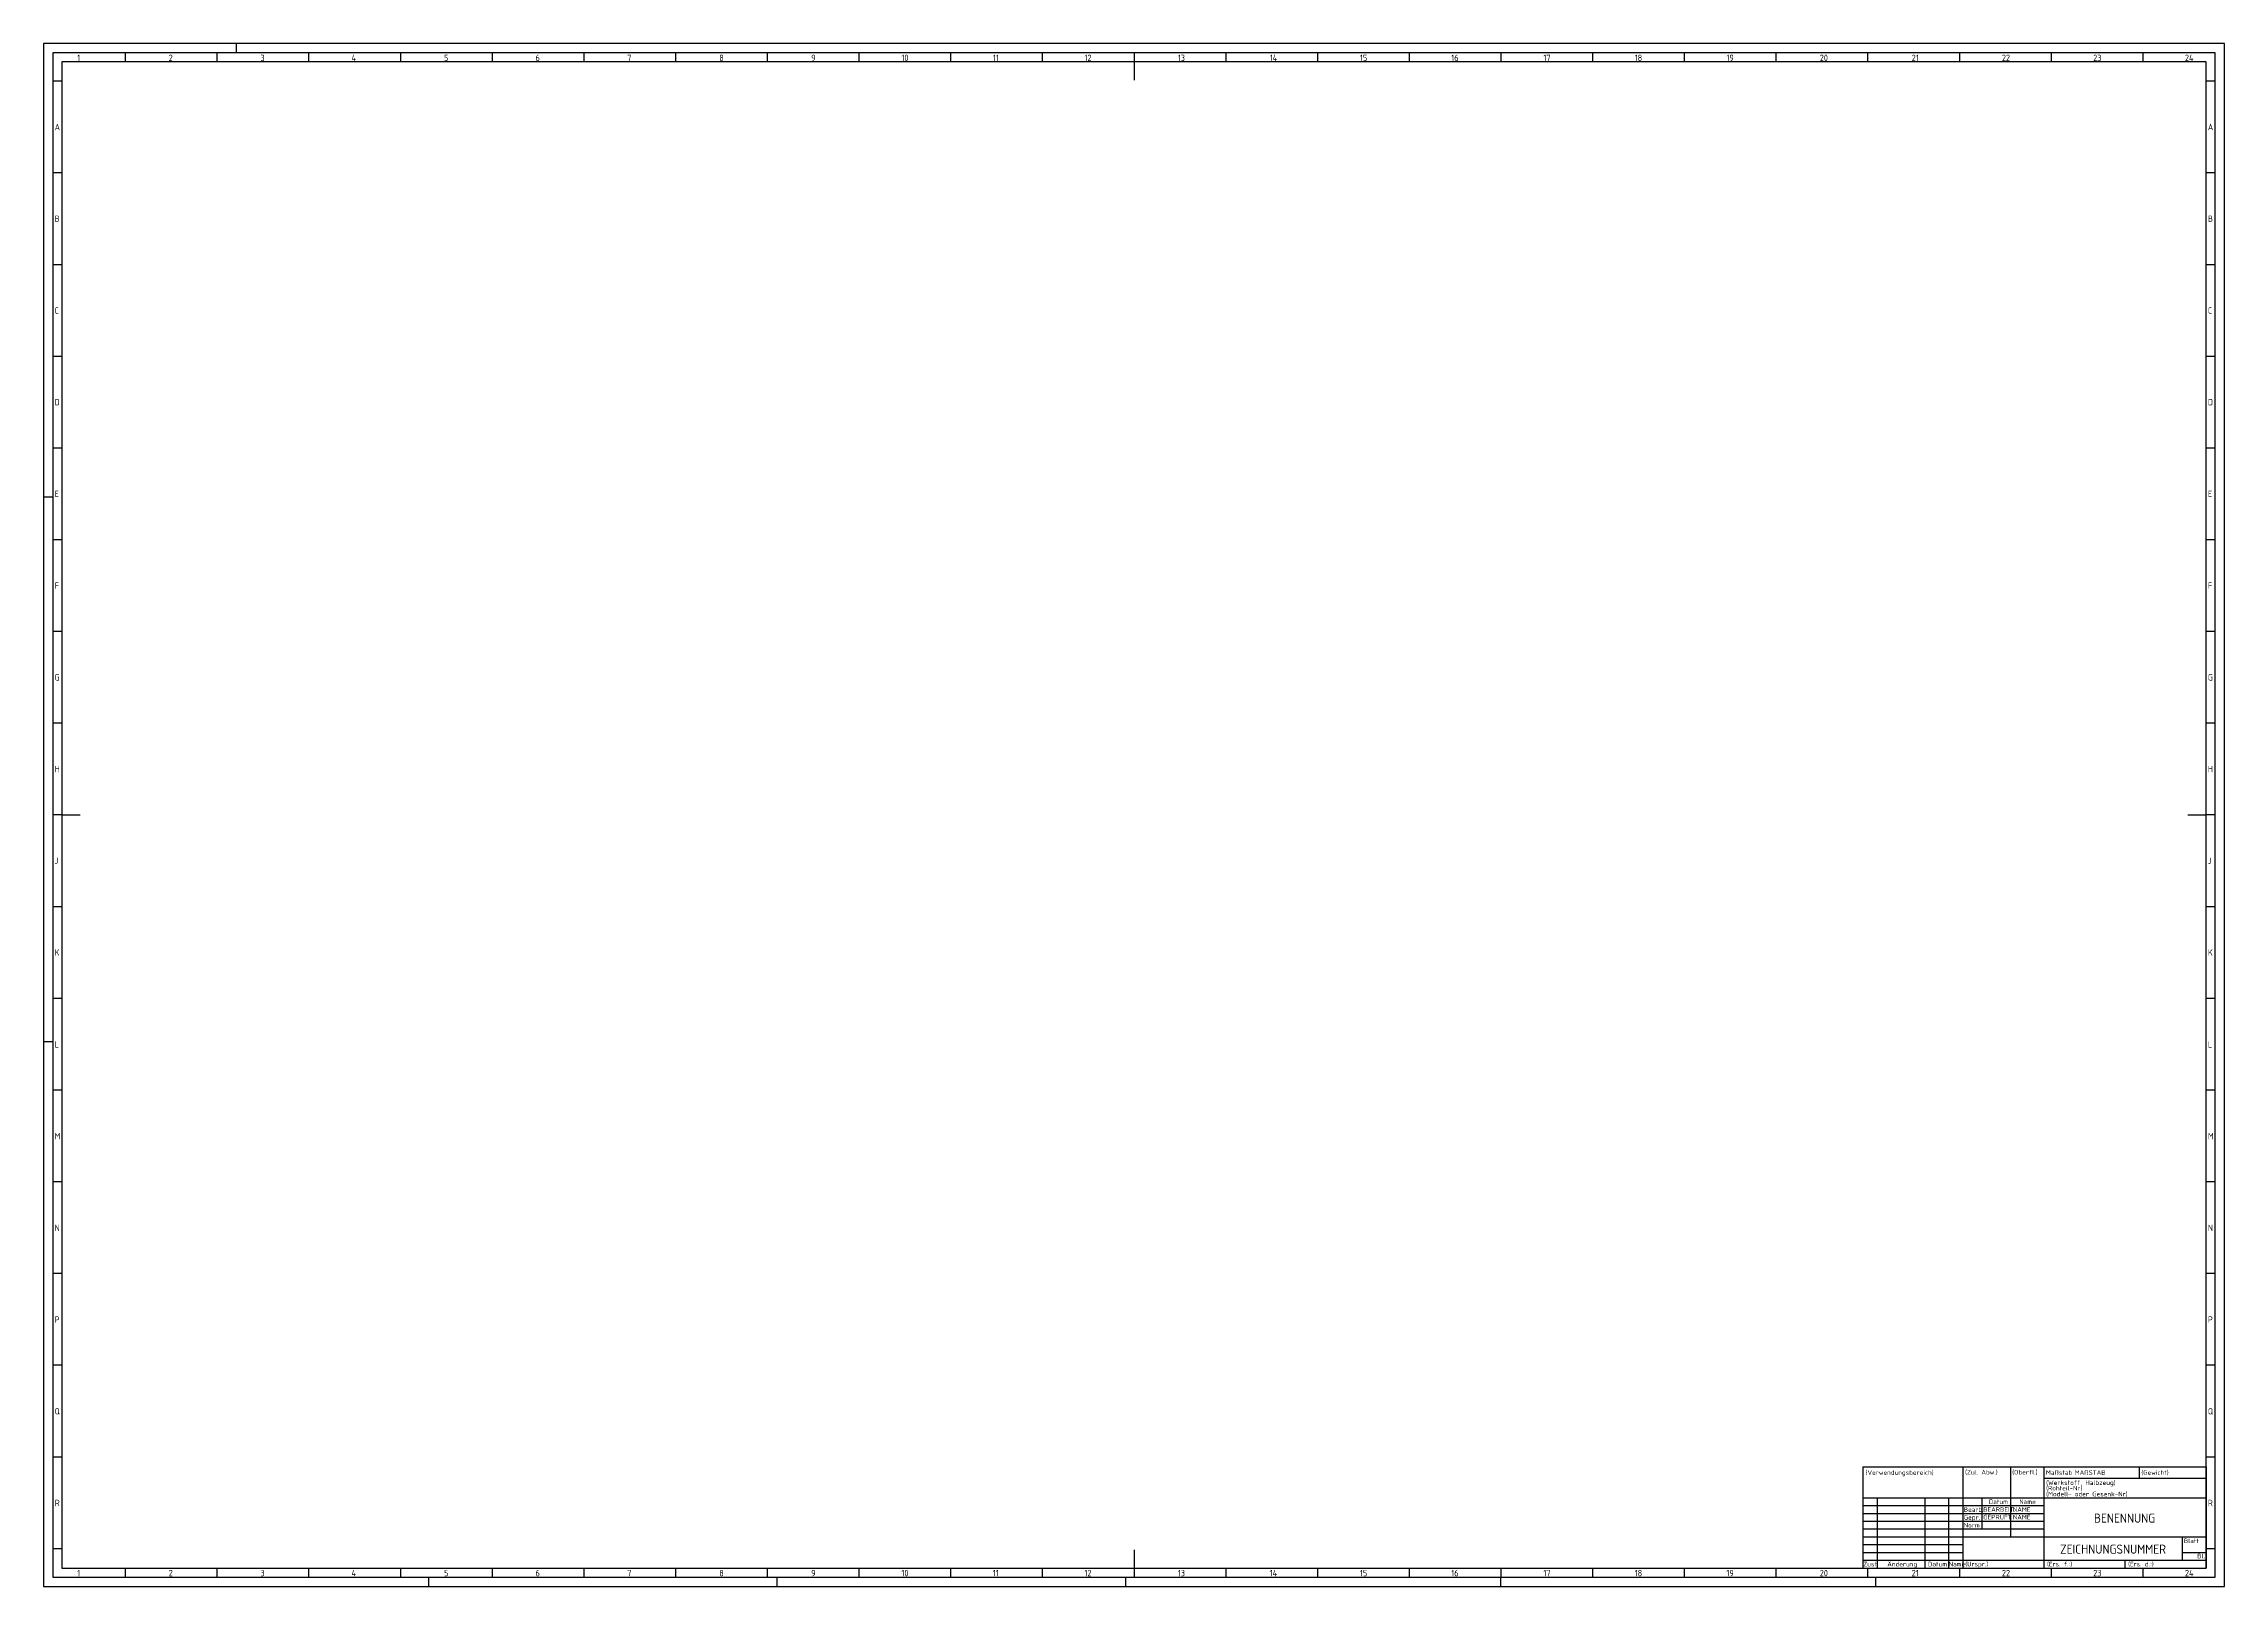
# Model space of a CAD drawing. Header units: millimetres. Extents: x 0 to 1189, y 0 to 841.
import ezdxf
from ezdxf.enums import TextEntityAlignment as Align

# ---------------------------------------------------------------- set-up
doc = ezdxf.new("R2010")
doc.units = ezdxf.units.MM
for name, color, linetype in [('025', 1, 'Continuous'), ('035', 5, 'Continuous'), ('05', 6, 'Continuous'), ('07', 7, 'Continuous')]:
    doc.layers.add(name, color=color, linetype=linetype)
doc.styles.add('ISO Proportional', font='isocp.shx')

msp = doc.modelspace()

# ---------------------------------------------------------------- linework, layer by layer
at = {"layer": '035'}
for p, q in [((1189, 841), (0, 841)), ((0, 841), (0, 0)), ((44.5, 836), (44.5, 831)), ((94.5, 836), (94.5, 831)), ((105, 841), (105, 836)), ((144.5, 836), (144.5, 831)), ((194.5, 836), (194.5, 831)), ((244.5, 836), (244.5, 831)), ((294.5, 836), (294.5, 831)), ((344.5, 836), (344.5, 831)), ((394.5, 836), (394.5, 831)), ((444.5, 836), (444.5, 831)), ((494.5, 836), (494.5, 831)), ((544.5, 836), (544.5, 831)), ((594.5, 836), (594.5, 831)), ((644.5, 836), (644.5, 831)), ((694.5, 836), (694.5, 831)), ((744.5, 836), (744.5, 831)), ((794.5, 836), (794.5, 831)), ((844.5, 836), (844.5, 831)), ((894.5, 836), (894.5, 831)), ((944.5, 836), (944.5, 831)), ((994.5, 836), (994.5, 831)), ((1044.5, 836), (1044.5, 831)), ((1094.5, 836), (1094.5, 831)), ((1144.5, 836), (1144.5, 831)), ((1189, 0), (1189, 841)), ((10, 820.5), (5, 820.5)), ((1184, 820.5), (1179, 820.5)), ((10, 770.5), (5, 770.5)), ((1184, 770.5), (1179, 770.5)), ((10, 720.5), (5, 720.5)), ((1184, 720.5), (1179, 720.5)), ((10, 670.5), (5, 670.5)), ((1184, 670.5), (1179, 670.5)), ((10, 620.5), (5, 620.5)), ((1184, 620.5), (1179, 620.5)), ((0, 594), (5, 594)), ((10, 570.5), (5, 570.5)), ((1184, 570.5), (1179, 570.5)), ((10, 520.5), (5, 520.5)), ((1184, 520.5), (1179, 520.5)), ((10, 470.5), (5, 470.5)), ((1184, 470.5), (1179, 470.5)), ((10, 420.5), (5, 420.5)), ((1184, 420.5), (1179, 420.5)), ((1184, 420.5), (1179, 420.5)), ((10, 370.5), (5, 370.5)), ((1184, 370.5), (1179, 370.5)), ((10, 320.5), (5, 320.5)), ((1184, 320.5), (1179, 320.5)), ((0, 297), (5, 297)), ((10, 270.5), (5, 270.5)), ((1184, 270.5), (1179, 270.5)), ((1184, 270.5), (1179, 270.5)), ((10, 220.5), (5, 220.5)), ((1184, 220.5), (1179, 220.5)), ((10, 170.5), (5, 170.5)), ((1184, 170.5), (1179, 170.5)), ((10, 120.5), (5, 120.5)), ((1184, 120.5), (1179, 120.5)), ((10, 70.5), (5, 70.5)), ((1072.4, 65.2), (1072.4, 27)), ((1142.6, 65.2), (1142.6, 58.9)), ((1184, 70.5), (1179, 70.5)), ((999.6, 48.2), (999.6, 10)), ((1025.6, 48.2), (1025.6, 10)), ((1038.6, 48.2), (1038.6, 10)), ((1056.8, 48.2), (1056.8, 31.3)), ((1090.6, 58.9), (1179, 58.9)), ((991.8, 44), (1090.6, 44)), ((991.8, 39.8), (1090.6, 39.8)), ((991.8, 35.5), (1090.6, 35.5)), ((991.8, 31.3), (1090.6, 31.3)), ((991.8, 27), (1046.4, 27)), ((10, 20.4), (5.1, 20.4)), ((991.8, 22.8), (1046.4, 22.8)), ((991.8, 18.5), (1046.4, 18.5)), ((991.8, 14.2), (1179, 14.2)), ((1134.8, 14.2), (1134.8, 10)), ((1166, 18.5), (1179, 18.5)), ((1184, 20.4), (1179, 20.4)), ((0, 0), (1189, 0)), ((44.5, 10), (44.5, 5)), ((94.5, 10), (94.5, 5)), ((144.5, 10), (144.5, 5)), ((194.5, 10), (194.5, 5)), ((210, 0), (210, 5)), ((244.5, 10), (244.5, 5)), ((294.5, 10), (294.5, 5)), ((344.5, 10), (344.5, 5)), ((394.5, 10), (394.5, 5)), ((400, 0), (400, 5)), ((444.5, 10), (444.5, 5)), ((494.5, 10), (494.5, 5)), ((544.5, 10), (544.5, 5)), ((590, 0), (590, 5)), ((594.5, 10), (594.5, 5)), ((644.5, 10), (644.5, 5)), ((694.5, 10), (694.5, 5)), ((744.5, 10), (744.5, 5)), ((744.5, 10), (744.5, 5)), ((794.5, 10), (794.5, 5)), ((794.5, 0), (794.5, 5)), ((844.5, 10), (844.5, 5)), ((894.5, 10), (894.5, 5)), ((944.5, 10), (944.5, 5)), ((994.5, 10), (994.5, 5)), ((999, 0), (999, 5)), ((1044.5, 10), (1044.5, 5)), ((1094.5, 10), (1094.5, 5)), ((1144.5, 10), (1144.5, 5))]:
    msp.add_line(p, q, dxfattribs=at)
msp.add_lwpolyline([(10, 10), (1179, 10), (1179, 831), (10, 831)], close=True, dxfattribs=at)
at = {"layer": '07'}
for p, q in [((594.5, 831), (594.5, 821)), ((10, 420.5), (20, 420.5)), ((1169, 420.5), (1179, 420.5)), ((991.8, 65.2), (1179, 65.2)), ((991.8, 65.2), (991.8, 10)), ((1046.4, 65.2), (1046.4, 10)), ((1090.6, 65.2), (1090.6, 10)), ((1179, 65.2), (1179, 10)), ((991.8, 48.2), (1179, 48.2)), ((1046.4, 27), (1179, 27)), ((1166, 27), (1166, 14.2)), ((594.5, 20), (594.5, 10)), ((991.8, 10), (1179, 10))]:
    msp.add_line(p, q, dxfattribs=at)
msp.add_lwpolyline([(5, 5), (1184, 5), (1184, 836), (5, 836)], close=True, dxfattribs=at)

# ---------------------------------------------------------------- texts
at = {"layer": '025', "style": 'ISO Proportional'}
for s, p in [('(Verwendungsbereich)', (993.4, 60.8)), ('Maßstab', (1091.7, 60.8)), ('(Gewicht)', (1143.7, 60.8)), ('(Werkstoff, Halbzeug)', (1091.8, 55.3)), ('(Rohteil-Nr)', (1091.8, 52.3)), ('(Modell- oder Gesenk-Nr)', (1091.8, 49.1)), ('Bearb.', (1046.9, 40.6)), ('Gepr.', (1046.9, 36.4)), ('Datum', (1060.6, 44.9)), ('Name', (1077.2, 44.9)), ('Norm', (1046.9, 32.1)), ('Blatt', (1166.9, 23.6)), ('Zust.', (992.1, 10.9)), ('Änderung', (1005.2, 10.9)), ('Datum', (1027.4, 10.9)), ('Name', (1038.7, 10.9)), ('(Urspr.)', (1047.7, 10.9)), ('(Ers. f.:) ', (1092.3, 10.9)), ('(Ers. d.:) ', (1136.5, 10.9)), ('Bl.', (1174.2, 15.3))]:
    msp.add_text(s, height=2.5, dxfattribs=at).set_placement(p)
at = {"layer": '025', "char_height": 2.5, "attachment_point": 1, "style": 'ISO Proportional'}
for s, insert, width in [('(Zul. Abw.)', (1047.6, 63.5), 24.767), ('(Oberfl.)', (1073.3, 63.5), 17.314)]:
    msp.add_mtext(s, dxfattribs=dict(at, insert=insert, width=width))
at = {"layer": '025', "style": 'ISO Proportional'}
for tag, p, s in [('MAßSTAB', (1107.4, 60.8), '1:1'), ('BEARBEIT.', (1057.5, 40.7), '00.00.00'), ('GEPRÜFT', (1057.5, 36.5), '00.00.00'), ('NAME', (1073.7, 40.7), 'XXX'), ('NAME', (1073.7, 36.5), 'XXX')]:
    msp.add_attdef(tag, p, s, height=2.5, dxfattribs=at)
at = {"layer": '035', "style": 'ISO Proportional'}
for s, p in [('1', (18.3, 831.5)), ('2', (68.2, 831.5)), ('3', (118.2, 831.5)), ('4', (167.9, 831.5)), ('5', (218.3, 831.5)), ('6', (268.2, 831.5)), ('7', (318.2, 831.5)), ('8', (368.4, 831.5)), ('9', (418.5, 831.5)), ('10', (467.7, 831.5)), ('11', (517.5, 831.5)), ('12', (567.5, 831.5)), ('13', (618.4, 831.5)), ('14', (668.5, 831.5)), ('15', (717.7, 831.5)), ('16', (767.5, 831.5)), ('17', (817.7, 831.5)), ('18', (867.5, 831.5)), ('19', (917.5, 831.5)), ('20', (968.4, 831.5)), ('21', (1018.5, 831.5)), ('22', (1067.7, 831.5)), ('23', (1117.5, 831.5)), ('24', (1167.5, 831.5)), ('A', (6, 793.8)), ('A', (1180, 793.8)), ('B', (6, 743.8)), ('B', (1180, 743.8)), ('C', (6, 693.8)), ('C', (1180, 693.8)), ('D', (6, 643.8)), ('D', (1180, 643.8)), ('E', (6, 593.8)), ('E', (1180, 593.8)), ('F', (6, 543.8)), ('F', (1180, 543.8)), ('G', (6, 493.8)), ('G', (1180, 493.8)), ('H', (6, 443.8)), ('H', (1180, 443.8)), ('J', (6, 393.8)), ('J', (1180, 393.8)), ('K', (6, 343.8)), ('K', (1180, 343.8)), ('L', (6, 293.7)), ('L', (1180, 293.7)), ('M', (6, 243.7)), ('M', (1180, 243.7)), ('N', (6, 193.7)), ('N', (1180, 193.7)), ('P', (6, 143.7)), ('P', (1180, 143.7)), ('Q', (6, 93.7)), ('Q', (1180, 93.7)), ('R', (6.1, 43.7)), ('R', (1180, 43.7)), ('1', (18.3, 5.5)), ('2', (68.2, 5.5)), ('3', (118.2, 5.5)), ('4', (167.9, 5.5)), ('5', (218.3, 5.5)), ('6', (268.2, 5.5)), ('7', (318.2, 5.5)), ('8', (368.4, 5.5)), ('9', (418.5, 5.5)), ('10', (467.7, 5.5)), ('11', (517.5, 5.5)), ('12', (567.5, 5.5)), ('13', (618.4, 5.5)), ('14', (668.5, 5.5)), ('15', (717.7, 5.5)), ('16', (767.5, 5.5)), ('17', (817.7, 5.5)), ('18', (867.5, 5.5)), ('19', (917.5, 5.5)), ('20', (968.4, 5.5)), ('21', (1018.5, 5.5)), ('22', (1067.7, 5.5)), ('23', (1117.5, 5.5)), ('24', (1167.5, 5.5))]:
    msp.add_text(s, height=3.5, dxfattribs=at).set_placement(p)
at = {"layer": '05', "style": 'ISO Proportional'}
for tag, text, p in [('BENENNUNG', 'Benennung', (1134.6, 37.2)), ('ZEICHNUNGSNUMMER', 'XXX', (1128.3, 20.3))]:
    msp.add_attdef(tag, text=text, height=5, dxfattribs=at).set_placement(p, align=Align.MIDDLE)

doc.saveas('drawing.dxf')
